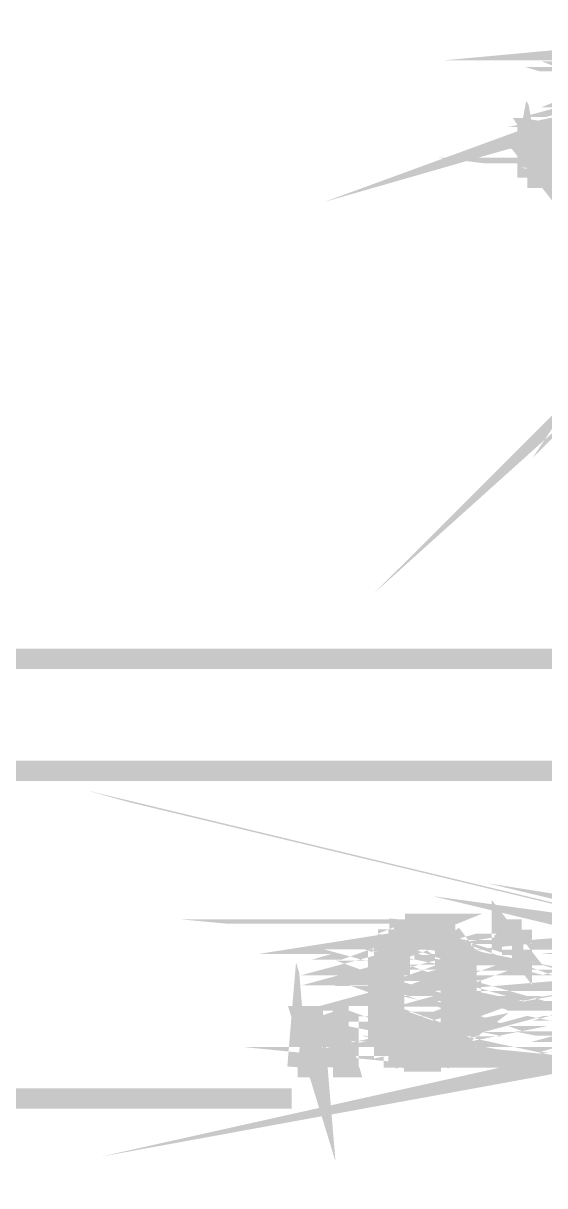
# Model space of a CAD drawing. Header units: inches. Extents: x -524 to 1067, y -71 to 1110.
# Drawn here: x 645.9 to 669.6, y -38.7 to 14.1 of the extents above; entities that cross this region are included whole.
import ezdxf

# ---------------------------------------------------------------- set-up
doc = ezdxf.new("R2010")
doc.units = ezdxf.units.IN
doc.header["$MEASUREMENT"] = 0
doc.layers.add('H', color=7, linetype='Continuous')
doc.layers.add('P', color=7, linetype='Continuous')

msp = doc.modelspace()

# ---------------------------------------------------------------- hatches: boundary and pattern name
at = {"layer": 'H', "linetype": 'Continuous'}
for points in [[(668.770110197062, 7.021705970221859), (668.770110197062, 8.182354418577525), (669.0292486871037, 9.339353029045355), (669.4818285852045, 9.339353029045355), (669.7373172373584, 8.182354418577525), (669.7373172373584, 7.021705970221859), (668.770110197062, 7.021705970221859)], [(663.6858860192019, -27.0349313618764), (663.6858860192019, -26.84148995381707), (664.3939545694564, -26.84148995381707), (664.5873959775158, -27.0349313618764), (665.0363260377289, -27.0349313618764), (665.0363260377289, -27.29406985191807), (665.2954645277705, -27.29406985191807), (665.5546030178123, -27.48386142208943), (662.7843760608878, -27.48386142208943), (662.7843760608878, -27.29406985191807), (662.977817468947, -27.29406985191807), (662.977817468947, -27.0349313618764), (663.6858860192019, -27.0349313618764)], [(667.6131115865942, -28.19192997234419), (667.6131115865942, -27.0349313618764), (668.5803186268906, -27.0349313618764), (668.5803186268906, -28.19192997234419), (667.6131115865942, -28.19192997234419)], [(662.2697489186921, -27.93644132019039), (662.5288874087339, -27.7429999121311), (663.2369559589888, -27.7429999121311), (663.2369559589888, -27.93644132019039), (662.977817468947, -27.93644132019039), (662.977817468947, -28.64450987044514), (662.7843760608878, -28.89999852259894), (662.7843760608878, -29.35257842069989), (662.0763075106329, -29.61171691074157), (662.0763075106329, -28.45106846238587), (662.2697489186921, -28.19192997234419), (662.2697489186921, -27.93644132019039)], [(662.5288874087339, -27.7429999121311), (663.6858860192019, -27.48386142208943), (663.4267475291601, -27.7429999121311), (662.5288874087339, -27.7429999121311)], [(662.5288874087339, -27.7429999121311), (663.6858860192019, -27.48386142208943), (663.9450245092437, -27.48386142208943), (662.5288874087339, -27.7429999121311)], [(662.5288874087339, -27.7429999121311), (662.5288874087339, -27.48386142208943), (663.9450245092437, -27.48386142208943), (662.5288874087339, -27.7429999121311)], [(665.2954645277705, -28.89999852259894), (665.2954645277705, -28.64450987044514), (665.0363260377289, -28.45106846238587), (665.0363260377289, -27.93644132019039), (664.8465344675576, -27.93644132019039), (664.8465344675576, -27.7429999121311), (664.5873959775158, -27.7429999121311), (664.3939545694564, -27.48386142208943), (665.5546030178123, -27.7429999121311), (665.7443945879836, -27.7429999121311), (665.7443945879836, -28.19192997234419), (666.0035330780254, -28.19192997234419), (666.0035330780254, -29.09343993065821), (665.2954645277705, -28.89999852259894)], [(665.5546030178123, -27.7429999121311), (664.3939545694564, -27.48386142208943), (665.5546030178123, -27.48386142208943), (665.5546030178123, -27.7429999121311)], [(665.2954645277705, -29.80150848091292), (665.2954645277705, -28.89999852259894), (666.0035330780254, -29.09343993065821), (666.0035330780254, -29.61171691074157), (666.2626715680672, -29.80150848091292), (666.2626715680672, -30.0606469709546), (665.2954645277705, -29.80150848091292)], [(662.0763075106329, -30.50957703116773), (662.0763075106329, -29.61171691074157), (662.7843760608878, -29.35257842069989), (662.7843760608878, -30.31978546099634), (662.0763075106329, -30.50957703116773)], [(666.0035330780254, -30.50957703116773), (665.2954645277705, -30.31978546099634), (665.2954645277705, -29.80150848091292), (666.2626715680672, -30.0606469709546), (666.2626715680672, -30.31978546099634), (666.0035330780254, -30.50957703116773)], [(662.0763075106329, -31.21764558142244), (662.0763075106329, -30.50957703116773), (662.7843760608878, -30.31978546099634), (662.7843760608878, -30.96215692926869), (662.0763075106329, -31.21764558142244)], [(665.2954645277705, -31.47678407146412), (665.2954645277705, -30.50957703116773), (666.0035330780254, -30.50957703116773), (666.0035330780254, -31.6702254795234), (665.7443945879836, -31.92936396956508), (665.7443945879836, -32.37829402977821), (664.5873959775158, -32.37829402977821), (665.0363260377289, -31.92936396956508), (665.0363260377289, -31.6702254795234), (665.2954645277705, -31.47678407146412)], [(665.2954645277705, -30.50957703116773), (665.2954645277705, -30.31978546099634), (666.0035330780254, -30.50957703116773), (665.2954645277705, -30.50957703116773)], [(658.3425233513001, -33.27980398809219), (658.6016618413416, -30.96215692926869), (659.0505919015548, -30.96215692926869), (659.2440333096142, -33.27980398809219), (658.3425233513001, -33.27980398809219)], [(659.9521018598687, -33.27980398809219), (659.9521018598687, -30.96215692926869), (660.6601704101236, -30.96215692926869), (660.6601704101236, -33.27980398809219), (659.9521018598687, -33.27980398809219)], [(662.2697489186921, -32.37829402977821), (662.2697489186921, -31.6702254795234), (662.0763075106329, -31.6702254795234), (662.0763075106329, -31.21764558142244), (662.7843760608878, -30.96215692926869), (662.7843760608878, -31.21764558142244), (662.977817468947, -31.47678407146412), (662.977817468947, -31.92936396956508), (663.2369559589888, -31.92936396956508), (663.2369559589888, -32.11915553973648), (663.4267475291601, -32.37829402977821), (662.2697489186921, -32.37829402977821)], [(663.2369559589888, -33.0863625800329), (662.977817468947, -32.82722408999123), (662.7843760608878, -32.82722408999123), (662.7843760608878, -32.63743251981989), (662.5288874087339, -32.63743251981989), (664.1348160794148, -32.37829402977821), (665.5546030178123, -32.63743251981989), (665.2954645277705, -32.82722408999123), (665.0363260377289, -32.82722408999123), (664.8465344675576, -33.0863625800329), (663.2369559589888, -33.0863625800329)], [(662.5288874087339, -32.63743251981989), (663.9450245092437, -32.37829402977821), (664.1348160794148, -32.37829402977821), (662.5288874087339, -32.63743251981989)], [(662.5288874087339, -32.63743251981989), (662.5288874087339, -32.37829402977821), (663.9450245092437, -32.37829402977821), (662.5288874087339, -32.63743251981989)], [(665.5546030178123, -32.63743251981989), (664.1348160794148, -32.37829402977821), (664.3939545694564, -32.37829402977821), (665.5546030178123, -32.63743251981989)], [(665.5546030178123, -32.63743251981989), (664.3939545694564, -32.37829402977821), (665.5546030178123, -32.37829402977821), (665.5546030178123, -32.63743251981989)]]:
    msp.add_hatch(color=256, dxfattribs=at).paths.add_polyline_path(points)

# ---------------------------------------------------------------- linework, layer by layer
at = {"layer": 'P', "const_width": 0.927058823529412}
for points in [[(672.8907771725135, 10.3065600693418), (671.9892672141993, 10.04742157930012), (672.6973357644542, 10.3065600693418), (672.8907771725135, 10.3065600693418)], [(672.2484057042411, 12.62420712816535), (675.0149828232777, 12.8796957803191), (672.4418471123006, 12.8796957803191)], [(674.306914273023, 0.06876479375127076), (671.9892672141993, -1.989743775030604), (674.5660527630648, 0.3279032837929492), (674.306914273023, 0.06876479375127076)], [(672.6973357644542, 11.91613857791059), (671.799475644028, 11.91613857791059), (672.6973357644542, 11.91613857791059), (671.799475644028, 11.91613857791059), (672.4418471123006, 11.65700008786891)], [(672.4418471123006, 11.65700008786891), (671.799475644028, 11.65700008786891), (672.4418471123006, 11.46355867980958), (672.4418471123006, 11.65700008786891)], [(671.799475644028, 11.65700008786891), (672.4418471123006, 11.46355867980958), (671.799475644028, 11.46355867980958), (671.799475644028, 11.65700008786891)], [(672.4418471123006, 10.75549012955487), (671.799475644028, 10.75549012955487), (672.4418471123006, 11.01462861959655), (672.4418471123006, 10.75549012955487)], [(672.6973357644542, 10.3065600693418), (671.9892672141993, 10.3065600693418), (672.6973357644542, 10.50000147740113), (672.6973357644542, 10.3065600693418)], [(669.6716201553759, 8.244401662672047), (668.9635516051214, 9.339353029045363), (668.770110197062, 8.244401662672047)], [(673.149915662555, 10.04742157930012), (673.4054043147091, 9.853980171240842), (672.2484057042411, 9.853980171240842), (673.149915662555, 10.04742157930012)], [(672.6973357644542, 9.598491519087041), (674.306914273023, 9.339353029045363), (672.6973357644542, 9.339353029045363), (672.6973357644542, 9.598491519087041)], [(669.6716201553759, 8.244401662672047), (668.9635516051214, 9.339353029045363), (669.4818285852045, 9.339353029045363), (669.6716201553759, 8.244401662672047)], [(669.6716201553759, 7.087403052204266), (668.770110197062, 8.244401662672047), (668.770110197062, 7.087403052204266)], [(672.4418471123006, 8.696981560773054), (671.799475644028, 8.696981560773054), (672.6973357644542, 8.437843070731326)], [(672.8907771725135, 7.988913010518246), (671.9892672141993, 7.988913010518246), (673.149915662555, 7.729774520476568), (672.8907771725135, 7.988913010518246)], [(669.6716201553759, 7.087403052204266), (668.770110197062, 8.244401662672047), (669.6716201553759, 8.244401662672047), (669.6716201553759, 7.087403052204266)], [(668.770110197062, 8.244401662672047), (669.6716201553759, 8.244401662672047)], [(672.6973357644542, 8.244401662672047), (671.9892672141993, 8.244401662672047), (672.6973357644542, 8.244401662672047), (671.9892672141993, 8.244401662672047), (672.8907771725135, 7.988913010518246)], [(671.9892672141993, 7.988913010518246), (673.149915662555, 7.729774520476568), (672.2484057042411, 7.729774520476568), (671.9892672141993, 7.988913010518246)], [(671.0877572558857, 7.087403052204266), (670.1242000534771, 8.244401662672047), (671.0877572558857, 8.244401662672047), (671.0877572558857, 7.087403052204266)], [(671.9892672141993, 8.437843070731326), (672.6973357644542, 8.244401662672047), (671.9892672141993, 8.244401662672047), (671.9892672141993, 8.437843070731326)], [(674.5660527630648, 7.280844460263545), (672.4418471123006, 7.536333112417289), (674.7594941711241, 7.536333112417289)], [(672.6973357644542, 7.280844460263545), (674.5660527630648, 7.280844460263545), (672.4418471123006, 7.536333112417289)], [(673.149915662555, 7.087403052204266), (674.0514256208692, 7.087403052204266), (672.8907771725135, 7.280844460263545), (673.149915662555, 7.087403052204266)], [(668.770110197062, 7.087403052204266), (669.6716201553759, 7.087403052204266)], [(674.306914273023, 1.48490189426073), (674.7594941711241, 0.776833344005972), (671.9892672141993, -1.989743775030604), (674.306914273023, 1.48490189426073)], [(952.8771412299475, -14.73862751750396), (372.1112866676501, -14.73862751750396)], [(957.9613654078075, -19.82285169536408), (366.9613654078075, -19.82285169536408)], [(675.4675627213787, -27.6773028301487), (673.8579842128099, -27.22837276993567), (675.7230513735326, -27.6773028301487), (675.4675627213787, -27.6773028301487)], [(673.5988457227684, -27.22837276993567), (675.4675627213787, -27.6773028301487), (673.8579842128099, -27.22837276993567), (673.5988457227684, -27.22837276993567)], [(680.3583454911795, -27.6773028301487), (678.4932783304571, -27.22837276993567), (680.1028568390259, -27.48386142208943)], [(675.4675627213787, -27.48386142208943), (673.5988457227684, -27.22837276993567), (675.4675627213787, -27.6773028301487), (675.4675627213787, -27.48386142208943)], [(663.6858860192019, -26.77579287183467), (664.328257487474, -26.77579287183467), (663.6858860192019, -27.0349313618764), (663.6858860192019, -26.77579287183467)], [(663.8793274272612, -26.77579287183467), (663.6858860192019, -26.77579287183467)], [(663.6858860192019, -26.77579287183467), (663.8793274272612, -26.77579287183467)], [(664.1348160794148, -26.77579287183467), (663.6858860192019, -26.77579287183467)], [(663.6858860192019, -26.77579287183467), (664.328257487474, -26.77579287183467)], [(664.328257487474, -26.77579287183467), (663.6858860192019, -27.0349313618764)], [(664.1348160794148, -26.77579287183467), (664.1348160794148, -26.77579287183467), (664.1348160794148, -26.77579287183467)], [(664.328257487474, -26.77579287183467), (664.1348160794148, -26.77579287183467)], [(664.5873959775158, -27.0349313618764), (664.328257487474, -26.77579287183467)], [(665.0363260377289, -27.0349313618764), (662.977817468947, -27.0349313618764), (665.0363260377289, -27.22837276993567), (665.0363260377289, -27.0349313618764)], [(662.977817468947, -27.0349313618764), (665.0363260377289, -27.22837276993567), (662.977817468947, -27.22837276993567), (662.977817468947, -27.0349313618764)], [(662.977817468947, -27.22837276993567), (665.2954645277705, -27.22837276993567), (662.7186789789055, -27.22837276993567), (662.977817468947, -27.22837276993567)], [(665.2954645277705, -27.22837276993567), (662.7186789789055, -27.22837276993567)], [(662.7186789789055, -27.22837276993567), (665.2954645277705, -27.22837276993567), (665.2954645277705, -27.22837276993567), (662.7186789789055, -27.22837276993567)], [(665.2954645277705, -27.22837276993567), (662.7186789789055, -27.48386142208943)], [(662.7186789789055, -27.48386142208943), (662.7186789789055, -27.22837276993567)], [(665.2954645277705, -27.22837276993567), (662.7186789789055, -27.48386142208943)], [(662.7186789789055, -27.48386142208943), (665.4889059358297, -27.48386142208943), (665.2954645277705, -27.22837276993567)], [(665.0363260377289, -27.0349313618764), (662.977817468947, -27.0349313618764)], [(662.977817468947, -27.0349313618764), (663.1712588770063, -27.0349313618764)], [(665.0363260377289, -27.22837276993567), (662.977817468947, -27.22837276993567)], [(662.977817468947, -27.22837276993567), (665.2954645277705, -27.22837276993567)], [(664.5873959775158, -27.0349313618764), (663.1712588770063, -27.0349313618764)], [(663.1712588770063, -27.0349313618764), (663.4267475291601, -27.0349313618764)], [(664.5873959775158, -27.0349313618764), (663.1712588770063, -27.0349313618764)], [(663.1712588770063, -27.0349313618764), (664.8465344675576, -27.0349313618764)], [(663.1712588770063, -27.0349313618764), (664.8465344675576, -27.0349313618764)], [(664.8465344675576, -27.0349313618764), (663.1712588770063, -27.0349313618764), (663.1712588770063, -27.0349313618764), (664.8465344675576, -27.0349313618764)], [(663.1712588770063, -27.0349313618764), (665.0363260377289, -27.0349313618764)], [(663.1712588770063, -27.0349313618764), (665.0363260377289, -27.0349313618764)], [(664.5873959775158, -27.0349313618764), (663.4267475291601, -27.0349313618764)], [(663.4267475291601, -27.0349313618764), (663.6858860192019, -27.0349313618764)], [(664.5873959775158, -27.0349313618764), (663.4267475291601, -27.0349313618764)], [(663.4267475291601, -27.0349313618764), (664.5873959775158, -27.0349313618764)], [(663.4267475291601, -27.0349313618764), (664.5873959775158, -27.0349313618764)], [(663.6858860192019, -27.0349313618764), (664.5873959775158, -27.0349313618764)], [(663.6858860192019, -27.0349313618764), (664.5873959775158, -27.0349313618764)], [(664.5873959775158, -27.0349313618764), (664.5873959775158, -27.0349313618764)], [(664.8465344675576, -27.0349313618764), (664.5873959775158, -27.0349313618764)], [(665.0363260377289, -27.0349313618764), (664.8465344675576, -27.0349313618764)], [(665.2954645277705, -27.22837276993567), (665.0363260377289, -27.22837276993567)], [(667.6131115865942, -27.0349313618764), (668.5146215449081, -27.0349313618764)], [(668.5146215449081, -27.0349313618764), (667.6131115865942, -27.0349313618764), (667.6131115865942, -27.0349313618764), (668.5146215449081, -27.0349313618764)], [(667.6131115865942, -27.0349313618764), (668.5146215449081, -28.19192997234418), (668.5146215449081, -27.0349313618764)], [(667.6131115865942, -27.0349313618764), (668.5146215449081, -28.19192997234418), (667.6131115865942, -28.19192997234418), (667.6131115865942, -27.0349313618764)], [(678.9422083906702, -27.0349313618764), (681.2598554494937, -27.0349313618764), (678.6867197385163, -27.22837276993567), (678.9422083906702, -27.0349313618764)], [(663.4267475291601, -27.6773028301487), (662.4631903267516, -27.6773028301487), (663.6858860192019, -27.48386142208943)], [(663.1712588770063, -27.6773028301487), (662.2697489186921, -27.93644132019038), (663.1712588770063, -27.93644132019038), (663.1712588770063, -27.6773028301487)], [(662.4631903267516, -27.6773028301487), (663.1712588770063, -27.6773028301487), (662.2697489186921, -27.93644132019038)], [(662.2697489186921, -27.93644132019038), (662.4631903267516, -27.6773028301487)], [(665.4889059358297, -27.48386142208943), (662.4631903267516, -27.48386142208943)], [(662.4631903267516, -27.48386142208943), (665.4889059358297, -27.48386142208943)], [(665.4889059358297, -27.48386142208943), (662.4631903267516, -27.48386142208943), (664.1348160794148, -27.48386142208943), (665.4889059358297, -27.48386142208943)], [(662.4631903267516, -27.48386142208943), (664.1348160794148, -27.48386142208943), (664.1348160794148, -27.48386142208943), (662.4631903267516, -27.48386142208943)], [(662.7186789789055, -27.48386142208943), (665.4889059358297, -27.48386142208943), (662.4631903267516, -27.48386142208943), (662.7186789789055, -27.48386142208943)], [(663.8793274272612, -27.48386142208943), (662.4631903267516, -27.6773028301487), (663.8793274272612, -27.48386142208943)], [(664.1348160794148, -27.48386142208943), (662.4631903267516, -27.48386142208943), (664.1348160794148, -27.48386142208943)], [(663.8793274272612, -27.48386142208943), (662.4631903267516, -27.48386142208943), (662.4631903267516, -27.6773028301487)], [(662.4631903267516, -27.6773028301487), (663.8793274272612, -27.48386142208943)], [(663.4267475291601, -27.6773028301487), (662.4631903267516, -27.6773028301487)], [(662.4631903267516, -27.6773028301487), (663.4267475291601, -27.6773028301487)], [(663.4267475291601, -27.6773028301487), (662.4631903267516, -27.6773028301487)], [(662.4631903267516, -27.6773028301487), (663.1712588770063, -27.6773028301487), (663.4267475291601, -27.6773028301487)], [(663.4267475291601, -27.6773028301487), (662.4631903267516, -27.6773028301487)], [(662.4631903267516, -27.6773028301487), (662.4631903267516, -27.6773028301487), (663.4267475291601, -27.6773028301487), (662.4631903267516, -27.6773028301487)], [(663.4267475291601, -27.6773028301487), (662.4631903267516, -27.6773028301487)], [(662.4631903267516, -27.6773028301487), (663.4267475291601, -27.6773028301487), (663.4267475291601, -27.6773028301487)], [(663.4267475291601, -27.6773028301487), (662.4631903267516, -27.6773028301487)], [(663.6858860192019, -27.48386142208943), (663.4267475291601, -27.6773028301487)], [(664.1348160794148, -27.48386142208943), (665.4889059358297, -27.48386142208943), (664.1348160794148, -27.48386142208943), (665.4889059358297, -27.48386142208943), (664.328257487474, -27.48386142208943), (664.1348160794148, -27.48386142208943)], [(664.328257487474, -27.48386142208943), (664.5873959775158, -27.6773028301487), (665.4889059358297, -27.6773028301487)], [(665.4889059358297, -27.6773028301487), (664.328257487474, -27.48386142208943)], [(665.4889059358297, -27.48386142208943), (664.328257487474, -27.48386142208943)], [(664.328257487474, -27.48386142208943), (665.4889059358297, -27.6773028301487)], [(679.8437183489843, -32.31259694779581), (681.5189939395352, -32.82722408999123), (680.1028568390259, -32.31259694779581)], [(664.5873959775158, -27.6773028301487), (665.4889059358297, -27.6773028301487)], [(665.4889059358297, -27.6773028301487), (664.5873959775158, -27.6773028301487)], [(664.5873959775158, -27.6773028301487), (664.5873959775158, -27.6773028301487)], [(665.4889059358297, -27.6773028301487), (664.5873959775158, -27.6773028301487), (665.7443945879836, -27.6773028301487)], [(664.5873959775158, -27.6773028301487), (665.7443945879836, -27.6773028301487), (664.8465344675576, -27.6773028301487)], [(664.8465344675576, -27.6773028301487), (664.5873959775158, -27.6773028301487)], [(665.7443945879836, -27.6773028301487), (664.8465344675576, -27.6773028301487)], [(664.8465344675576, -27.6773028301487), (665.7443945879836, -27.93644132019038), (665.7443945879836, -27.6773028301487)], [(664.8465344675576, -27.6773028301487), (665.7443945879836, -27.93644132019038)], [(664.8465344675576, -27.93644132019038), (664.8465344675576, -27.6773028301487)], [(665.4889059358297, -27.6773028301487), (665.4889059358297, -27.48386142208943)], [(665.7443945879836, -27.6773028301487), (665.4889059358297, -27.6773028301487)], [(673.4054043147091, -27.6773028301487), (675.2741213133195, -27.48386142208943), (675.0149828232777, -27.48386142208943)], [(673.4054043147091, -27.6773028301487), (675.2741213133195, -27.48386142208943), (673.4054043147091, -27.48386142208943), (673.4054043147091, -27.6773028301487)], [(679.6502769409249, -27.6773028301487), (678.0406984323561, -27.6773028301487), (679.8437183489843, -27.48386142208943)], [(674.306914273023, -32.31259694779581), (672.8907771725135, -32.57173543783749), (674.0514256208692, -32.31259694779581)], [(662.977817468947, -28.38537138040347), (662.0106104286506, -28.64450987044515), (662.977817468947, -28.64450987044515), (662.977817468947, -28.38537138040347)], [(662.2697489186921, -28.19192997234418), (662.977817468947, -28.38537138040347), (662.0106104286506, -28.38537138040347)], [(662.2697489186921, -27.93644132019038), (662.977817468947, -27.93644132019038), (662.2697489186921, -28.19192997234418), (662.2697489186921, -27.93644132019038)], [(665.0363260377289, -28.19192997234418), (666.0035330780254, -28.38537138040347), (665.0363260377289, -28.38537138040347), (665.0363260377289, -28.19192997234418)], [(666.0035330780254, -28.38537138040347), (665.0363260377289, -28.38537138040347), (666.0035330780254, -28.64450987044515), (666.0035330780254, -28.38537138040347)], [(662.0106104286506, -28.38537138040347), (662.2697489186921, -28.19192997234418)], [(662.977817468947, -28.38537138040347), (662.0106104286506, -28.38537138040347)], [(662.0106104286506, -28.38537138040347), (662.977817468947, -28.38537138040347)], [(662.0106104286506, -28.38537138040347), (662.977817468947, -28.38537138040347)], [(662.977817468947, -28.38537138040347), (662.0106104286506, -28.64450987044515), (662.0106104286506, -28.38537138040347)], [(662.2697489186921, -27.93644132019038), (663.1712588770063, -27.93644132019038)], [(663.1712588770063, -27.93644132019038), (662.2697489186921, -27.93644132019038)], [(662.2697489186921, -27.93644132019038), (662.2697489186921, -27.93644132019038)], [(663.1712588770063, -27.93644132019038), (662.2697489186921, -27.93644132019038)], [(662.2697489186921, -27.93644132019038), (662.977817468947, -27.93644132019038)], [(662.977817468947, -27.93644132019038), (662.2697489186921, -28.19192997234418)], [(662.2697489186921, -28.19192997234418), (662.977817468947, -28.19192997234418), (662.977817468947, -27.93644132019038)], [(662.2697489186921, -28.19192997234418), (662.977817468947, -28.19192997234418)], [(662.977817468947, -28.19192997234418), (662.2697489186921, -28.19192997234418), (662.2697489186921, -28.19192997234418), (662.977817468947, -28.19192997234418)], [(662.2697489186921, -28.19192997234418), (662.977817468947, -28.38537138040347), (662.977817468947, -28.19192997234418)], [(665.0363260377289, -28.38537138040347), (666.0035330780254, -28.64450987044515), (665.2954645277705, -28.64450987044515)], [(662.977817468947, -27.93644132019038), (663.1712588770063, -27.93644132019038)], [(662.977817468947, -28.38537138040347), (662.977817468947, -28.38537138040347)], [(665.0363260377289, -27.93644132019038), (665.7443945879836, -28.19192997234418), (665.0363260377289, -28.19192997234418), (665.0363260377289, -27.93644132019038)], [(665.7443945879836, -27.93644132019038), (664.8465344675576, -27.93644132019038)], [(665.7443945879836, -27.93644132019038), (664.8465344675576, -27.93644132019038)], [(664.8465344675576, -27.93644132019038), (665.7443945879836, -27.93644132019038), (665.7443945879836, -27.93644132019038), (664.8465344675576, -27.93644132019038)], [(665.0363260377289, -27.93644132019038), (664.8465344675576, -27.93644132019038)], [(665.7443945879836, -27.93644132019038), (665.0363260377289, -27.93644132019038)], [(665.7443945879836, -27.93644132019038), (665.0363260377289, -27.93644132019038)], [(665.0363260377289, -27.93644132019038), (665.7443945879836, -28.19192997234418), (665.7443945879836, -27.93644132019038)], [(665.7443945879836, -28.19192997234418), (665.0363260377289, -28.19192997234418)], [(665.0363260377289, -28.19192997234418), (666.0035330780254, -28.19192997234418)], [(665.0363260377289, -28.19192997234418), (666.0035330780254, -28.19192997234418)], [(666.0035330780254, -28.19192997234418), (665.0363260377289, -28.19192997234418), (665.0363260377289, -28.19192997234418), (666.0035330780254, -28.19192997234418)], [(665.0363260377289, -28.19192997234418), (666.0035330780254, -28.38537138040347), (666.0035330780254, -28.19192997234418)], [(665.2954645277705, -28.64450987044515), (665.0363260377289, -28.38537138040347)], [(666.0035330780254, -28.19192997234418), (665.7443945879836, -28.19192997234418)], [(673.5988457227684, -28.38537138040347), (672.6973357644542, -28.64450987044515), (673.4054043147091, -28.64450987044515)], [(662.7186789789055, -28.89999852259895), (662.0106104286506, -29.09343993065822), (662.7186789789055, -29.09343993065822), (662.7186789789055, -28.89999852259895)], [(662.0106104286506, -28.64450987044515), (662.7186789789055, -28.89999852259895), (662.0106104286506, -28.89999852259895), (662.0106104286506, -28.64450987044515)], [(662.0106104286506, -28.64450987044515), (662.977817468947, -28.64450987044515), (662.0106104286506, -28.64450987044515), (662.0106104286506, -28.64450987044515), (662.977817468947, -28.64450987044515)], [(662.0106104286506, -28.64450987044515), (662.7186789789055, -28.89999852259895)], [(662.7186789789055, -28.89999852259895), (662.0106104286506, -28.89999852259895), (662.7186789789055, -28.89999852259895), (662.7186789789055, -28.89999852259895), (662.0106104286506, -28.89999852259895)], [(662.7186789789055, -28.89999852259895), (662.0106104286506, -29.09343993065822), (662.0106104286506, -28.89999852259895)], [(662.7186789789055, -28.89999852259895), (662.977817468947, -28.64450987044515)], [(666.0035330780254, -28.64450987044515), (665.2954645277705, -28.89999852259895), (666.0035330780254, -28.89999852259895), (666.0035330780254, -28.64450987044515)], [(666.0035330780254, -28.64450987044515), (665.2954645277705, -28.64450987044515), (666.0035330780254, -28.64450987044515), (666.0035330780254, -28.64450987044515), (665.2954645277705, -28.64450987044515)], [(666.0035330780254, -28.64450987044515), (665.2954645277705, -28.89999852259895), (665.2954645277705, -28.64450987044515)], [(665.2954645277705, -28.89999852259895), (666.0035330780254, -29.09343993065822), (665.2954645277705, -28.89999852259895)], [(665.2954645277705, -28.89999852259895), (666.0035330780254, -28.89999852259895)], [(666.0035330780254, -28.89999852259895), (665.2954645277705, -28.89999852259895)], [(665.2954645277705, -28.89999852259895), (665.2954645277705, -28.89999852259895)], [(666.0035330780254, -28.89999852259895), (665.2954645277705, -28.89999852259895)], [(665.2954645277705, -28.89999852259895), (666.0035330780254, -29.09343993065822), (666.0035330780254, -28.89999852259895)], [(659.2440333096142, -33.27980398809218), (658.5359647593593, -30.96215692926869), (658.3425233513001, -33.27980398809218)], [(662.0106104286506, -29.09343993065822), (662.7186789789055, -29.09343993065822), (662.0106104286506, -29.09343993065822), (662.0106104286506, -29.09343993065822), (662.7186789789055, -29.09343993065822)], [(662.0106104286506, -29.09343993065822), (662.7186789789055, -29.3525784206999), (662.7186789789055, -29.09343993065822)], [(662.0106104286506, -29.09343993065822), (662.7186789789055, -29.3525784206999)], [(662.0106104286506, -29.3525784206999), (662.0106104286506, -29.09343993065822)], [(662.7186789789055, -29.3525784206999), (662.0106104286506, -29.54601982875919), (662.7186789789055, -29.3525784206999)], [(662.7186789789055, -29.3525784206999), (662.0106104286506, -29.3525784206999)], [(662.7186789789055, -29.3525784206999), (662.0106104286506, -29.3525784206999)], [(662.0106104286506, -29.3525784206999), (662.7186789789055, -29.3525784206999), (662.7186789789055, -29.3525784206999), (662.0106104286506, -29.3525784206999)], [(662.7186789789055, -29.3525784206999), (662.0106104286506, -29.54601982875919), (662.0106104286506, -29.3525784206999)], [(666.0035330780254, -29.09343993065822), (665.2954645277705, -29.3525784206999), (666.0035330780254, -29.3525784206999), (666.0035330780254, -29.09343993065822)], [(673.4054043147091, -29.54601982875919), (675.7230513735326, -29.3525784206999), (673.5988457227684, -29.3525784206999), (673.4054043147091, -29.54601982875919)], [(665.2954645277705, -29.09343993065822), (666.0035330780254, -29.09343993065822), (665.2954645277705, -29.09343993065822), (665.2954645277705, -29.09343993065822), (666.0035330780254, -29.09343993065822), (665.2954645277705, -29.09343993065822)], [(666.0035330780254, -29.09343993065822), (666.0035330780254, -29.09343993065822), (665.2954645277705, -29.09343993065822)], [(666.0035330780254, -29.09343993065822), (665.2954645277705, -29.3525784206999), (665.2954645277705, -29.09343993065822)], [(665.2954645277705, -29.3525784206999), (666.0035330780254, -29.3525784206999)], [(666.0035330780254, -29.3525784206999), (665.2954645277705, -29.3525784206999)], [(665.2954645277705, -29.3525784206999), (665.2954645277705, -29.3525784206999)], [(666.0035330780254, -29.3525784206999), (665.2954645277705, -29.3525784206999)], [(665.2954645277705, -29.3525784206999), (666.0035330780254, -29.54601982875919), (666.0035330780254, -29.3525784206999)], [(665.2954645277705, -29.3525784206999), (666.0035330780254, -29.54601982875919)], [(665.2954645277705, -29.54601982875919), (665.2954645277705, -29.3525784206999)], [(662.7186789789055, -29.80150848091293), (662.0106104286506, -29.80150848091293), (662.7186789789055, -30.06064697095461), (662.7186789789055, -29.80150848091293)], [(662.0106104286506, -29.54601982875919), (662.7186789789055, -29.80150848091293), (662.0106104286506, -29.80150848091293), (662.0106104286506, -29.54601982875919)], [(662.0106104286506, -29.80150848091293), (662.7186789789055, -30.06064697095461), (662.0106104286506, -30.06064697095461), (662.0106104286506, -29.80150848091293)], [(662.7186789789055, -29.54601982875919), (662.0106104286506, -29.54601982875919)], [(662.0106104286506, -29.54601982875919), (662.7186789789055, -29.80150848091293), (662.7186789789055, -29.54601982875919)], [(666.1969744860846, -29.80150848091293), (665.2954645277705, -29.80150848091293), (666.1969744860846, -30.06064697095461), (666.1969744860846, -29.80150848091293)], [(665.2954645277705, -29.54601982875919), (666.1969744860846, -29.80150848091293), (665.2954645277705, -29.80150848091293), (665.2954645277705, -29.54601982875919)], [(666.0035330780254, -29.54601982875919), (665.2954645277705, -29.54601982875919)], [(666.0035330780254, -29.54601982875919), (665.2954645277705, -29.54601982875919)], [(665.2954645277705, -29.54601982875919), (666.1969744860846, -29.80150848091293)], [(665.2954645277705, -29.80150848091293), (666.1969744860846, -30.06064697095461), (665.2954645277705, -29.80150848091293)], [(666.1969744860846, -29.80150848091293), (666.0035330780254, -29.54601982875919)], [(673.5988457227684, -30.06064697095461), (672.4418471123006, -30.06064697095461), (673.8579842128099, -29.80150848091293)], [(673.149915662555, -30.25408837901394), (672.4418471123006, -30.25408837901394), (673.4054043147091, -30.06064697095461), (673.149915662555, -30.25408837901394)], [(672.4418471123006, -29.80150848091293), (674.0514256208692, -29.80150848091293), (672.4418471123006, -30.06064697095461)], [(662.7186789789055, -30.06064697095461), (662.0106104286506, -30.25408837901394), (662.7186789789055, -30.25408837901394), (662.7186789789055, -30.06064697095461)], [(662.7186789789055, -30.25408837901394), (662.0106104286506, -30.50957703116774), (662.7186789789055, -30.25408837901394), (662.0106104286506, -30.50957703116774), (662.7186789789055, -30.50957703116774), (662.7186789789055, -30.25408837901394)], [(662.0106104286506, -30.25408837901394), (662.7186789789055, -30.25408837901394), (662.0106104286506, -30.50957703116774), (662.0106104286506, -30.25408837901394)], [(662.7186789789055, -30.06064697095461), (662.0106104286506, -30.06064697095461), (662.7186789789055, -30.06064697095461), (662.7186789789055, -30.06064697095461), (662.0106104286506, -30.06064697095461)], [(662.7186789789055, -30.06064697095461), (662.0106104286506, -30.25408837901394), (662.0106104286506, -30.06064697095461)], [(662.0106104286506, -30.50957703116774), (662.7186789789055, -30.50957703116774)], [(662.7186789789055, -30.50957703116774), (662.0106104286506, -30.50957703116774)], [(662.0106104286506, -30.50957703116774), (662.0106104286506, -30.50957703116774)], [(662.7186789789055, -30.50957703116774), (662.0106104286506, -30.50957703116774)], [(662.0106104286506, -30.50957703116774), (662.7186789789055, -30.70301843922701), (662.7186789789055, -30.50957703116774)], [(662.0106104286506, -30.50957703116774), (662.7186789789055, -30.70301843922701)], [(662.0106104286506, -30.70301843922701), (662.0106104286506, -30.50957703116774)], [(665.2954645277705, -30.06064697095461), (666.1969744860846, -30.25408837901394), (665.2954645277705, -30.25408837901394), (665.2954645277705, -30.06064697095461)], [(666.0035330780254, -30.50957703116774), (665.2954645277705, -30.70301843922701), (666.0035330780254, -30.70301843922701), (666.0035330780254, -30.50957703116774)], [(665.2954645277705, -30.50957703116774), (666.0035330780254, -30.50957703116774), (665.2954645277705, -30.70301843922701), (665.2954645277705, -30.50957703116774)], [(666.1969744860846, -30.25408837901394), (665.2954645277705, -30.25408837901394), (666.0035330780254, -30.50957703116774)], [(665.2954645277705, -30.06064697095461), (666.1969744860846, -30.06064697095461), (665.2954645277705, -30.06064697095461), (665.2954645277705, -30.06064697095461), (666.1969744860846, -30.06064697095461)], [(665.2954645277705, -30.06064697095461), (666.1969744860846, -30.25408837901394), (666.1969744860846, -30.06064697095461)], [(665.2954645277705, -30.25408837901394), (666.0035330780254, -30.50957703116774), (665.2954645277705, -30.25408837901394)], [(665.2954645277705, -30.50957703116774), (666.0035330780254, -30.50957703116774)], [(666.0035330780254, -30.50957703116774), (665.2954645277705, -30.50957703116774)], [(665.2954645277705, -30.50957703116774), (666.0035330780254, -30.50957703116774), (666.0035330780254, -30.50957703116774)], [(666.0035330780254, -30.50957703116774), (665.2954645277705, -30.50957703116774)], [(666.0035330780254, -30.50957703116774), (666.1969744860846, -30.25408837901394)], [(673.149915662555, -30.50957703116774), (672.4418471123006, -30.70301843922701), (673.149915662555, -30.50957703116774), (672.4418471123006, -30.70301843922701), (673.149915662555, -30.70301843922701), (673.149915662555, -30.50957703116774)], [(659.2440333096142, -33.27980398809218), (658.5359647593593, -30.96215692926869), (659.0505919015548, -30.96215692926869), (659.2440333096142, -33.27980398809218)], [(659.9521018598687, -33.27980398809218), (660.6601704101236, -33.27980398809218), (659.9521018598687, -30.96215692926869)], [(659.9521018598687, -30.96215692926869), (659.9521018598687, -33.27980398809218)], [(660.6601704101236, -33.27980398809218), (659.9521018598687, -30.96215692926869)], [(659.9521018598687, -30.96215692926869), (660.6601704101236, -30.96215692926869)], [(662.0106104286506, -30.70301843922701), (662.7186789789055, -30.96215692926869), (662.0106104286506, -30.96215692926869), (662.0106104286506, -30.70301843922701)], [(660.6601704101236, -30.96215692926869), (660.6601704101236, -33.27980398809218)], [(662.7186789789055, -30.70301843922701), (662.0106104286506, -30.70301843922701)], [(662.7186789789055, -30.70301843922701), (662.0106104286506, -30.70301843922701)], [(662.0106104286506, -30.70301843922701), (662.7186789789055, -30.96215692926869)], [(662.7186789789055, -30.96215692926869), (662.0106104286506, -31.21764558142245), (662.7186789789055, -30.96215692926869), (662.0106104286506, -31.21764558142245)], [(662.7186789789055, -30.96215692926869), (662.0106104286506, -30.96215692926869)], [(662.0106104286506, -30.96215692926869), (662.7186789789055, -30.96215692926869)], [(662.0106104286506, -30.96215692926869), (662.7186789789055, -30.96215692926869)], [(662.7186789789055, -30.96215692926869), (662.0106104286506, -31.21764558142245), (662.0106104286506, -30.96215692926869)], [(662.7186789789055, -30.96215692926869), (662.7186789789055, -30.70301843922701)], [(662.7186789789055, -31.21764558142245), (662.7186789789055, -30.96215692926869)], [(662.7186789789055, -30.96215692926869), (662.7186789789055, -30.96215692926869)], [(665.2954645277705, -30.96215692926869), (666.0035330780254, -31.21764558142245), (665.2954645277705, -31.21764558142245), (665.2954645277705, -30.96215692926869)], [(665.2954645277705, -30.70301843922701), (666.0035330780254, -30.70301843922701), (665.2954645277705, -30.96215692926869)], [(665.2954645277705, -30.96215692926869), (665.2954645277705, -30.70301843922701)], [(666.0035330780254, -30.70301843922701), (665.2954645277705, -30.96215692926869)], [(665.2954645277705, -30.96215692926869), (666.0035330780254, -30.96215692926869), (666.0035330780254, -30.70301843922701)], [(665.2954645277705, -30.96215692926869), (666.0035330780254, -30.96215692926869)], [(666.0035330780254, -30.96215692926869), (665.2954645277705, -30.96215692926869), (665.2954645277705, -30.96215692926869), (666.0035330780254, -30.96215692926869)], [(665.2954645277705, -30.96215692926869), (666.0035330780254, -31.21764558142245), (666.0035330780254, -30.96215692926869)], [(662.0106104286506, -31.21764558142245), (662.977817468947, -31.41108698948172), (662.0106104286506, -31.41108698948172), (662.0106104286506, -31.21764558142245)], [(662.977817468947, -31.41108698948172), (662.0106104286506, -31.41108698948172), (662.977817468947, -31.6702254795234), (662.977817468947, -31.41108698948172)], [(662.0106104286506, -31.41108698948172), (662.977817468947, -31.6702254795234), (662.0106104286506, -31.6702254795234), (662.0106104286506, -31.41108698948172)], [(662.0106104286506, -31.21764558142245), (662.7186789789055, -31.21764558142245)], [(662.0106104286506, -31.21764558142245), (662.7186789789055, -31.21764558142245)], [(662.7186789789055, -31.21764558142245), (662.0106104286506, -31.21764558142245), (662.0106104286506, -31.21764558142245), (662.7186789789055, -31.21764558142245)], [(662.0106104286506, -31.21764558142245), (662.977817468947, -31.41108698948172)], [(666.0035330780254, -31.21764558142245), (665.2954645277705, -31.41108698948172), (666.0035330780254, -31.41108698948172), (666.0035330780254, -31.21764558142245)], [(662.977817468947, -31.41108698948172), (662.7186789789055, -31.21764558142245)], [(665.2954645277705, -31.41108698948172), (666.0035330780254, -31.41108698948172), (665.0363260377289, -31.6702254795234)], [(665.0363260377289, -31.6702254795234), (665.2954645277705, -31.41108698948172)], [(666.0035330780254, -31.41108698948172), (665.0363260377289, -31.6702254795234)], [(666.0035330780254, -31.21764558142245), (665.2954645277705, -31.21764558142245), (666.0035330780254, -31.21764558142245), (666.0035330780254, -31.21764558142245), (665.2954645277705, -31.21764558142245)], [(666.0035330780254, -31.21764558142245), (665.2954645277705, -31.41108698948172), (665.2954645277705, -31.21764558142245)], [(666.0035330780254, -31.6702254795234), (666.0035330780254, -31.41108698948172)], [(672.4418471123006, -31.21764558142245), (673.4054043147091, -31.41108698948172), (672.4418471123006, -31.41108698948172), (672.4418471123006, -31.21764558142245)], [(673.4054043147091, -31.41108698948172), (672.4418471123006, -31.6702254795234), (673.4054043147091, -31.41108698948172), (672.4418471123006, -31.6702254795234), (673.4054043147091, -31.6702254795234), (673.4054043147091, -31.41108698948172)], [(666.0035330780254, -31.6702254795234), (665.0363260377289, -31.86366688758268), (665.7443945879836, -31.86366688758268), (666.0035330780254, -31.6702254795234)], [(662.977817468947, -31.6702254795234), (662.0106104286506, -31.6702254795234)], [(662.0106104286506, -31.6702254795234), (662.977817468947, -31.6702254795234)], [(662.0106104286506, -31.6702254795234), (662.977817468947, -31.6702254795234)], [(662.977817468947, -31.6702254795234), (662.2697489186921, -31.6702254795234), (662.0106104286506, -31.6702254795234)], [(662.977817468947, -31.6702254795234), (662.2697489186921, -31.6702254795234)], [(662.2697489186921, -31.6702254795234), (662.977817468947, -31.86366688758268)], [(662.2697489186921, -31.6702254795234), (662.977817468947, -31.86366688758268)], [(662.977817468947, -31.86366688758268), (662.2697489186921, -31.86366688758268), (662.2697489186921, -31.6702254795234)], [(662.977817468947, -31.86366688758268), (662.2697489186921, -31.86366688758268), (663.1712588770063, -31.86366688758268), (662.977817468947, -31.86366688758268)], [(662.2697489186921, -31.86366688758268), (663.1712588770063, -31.86366688758268), (662.2697489186921, -31.86366688758268), (662.2697489186921, -31.86366688758268), (663.1712588770063, -31.86366688758268)], [(662.2697489186921, -31.86366688758268), (663.1712588770063, -32.11915553973648), (663.1712588770063, -31.86366688758268)], [(662.2697489186921, -31.86366688758268), (663.1712588770063, -32.11915553973648)], [(662.2697489186921, -32.11915553973648), (662.2697489186921, -31.86366688758268)], [(662.977817468947, -31.6702254795234), (662.977817468947, -31.6702254795234)], [(662.977817468947, -31.86366688758268), (662.977817468947, -31.6702254795234)], [(665.7443945879836, -32.11915553973648), (664.8465344675576, -32.11915553973648), (665.0363260377289, -31.86366688758268)], [(665.0363260377289, -31.6702254795234), (666.0035330780254, -31.6702254795234)], [(665.0363260377289, -31.6702254795234), (666.0035330780254, -31.6702254795234)], [(666.0035330780254, -31.6702254795234), (665.0363260377289, -31.6702254795234), (665.0363260377289, -31.6702254795234), (666.0035330780254, -31.6702254795234)], [(665.0363260377289, -31.6702254795234), (666.0035330780254, -31.6702254795234)], [(665.0363260377289, -31.6702254795234), (666.0035330780254, -31.6702254795234)], [(666.0035330780254, -31.6702254795234), (665.0363260377289, -31.86366688758268), (665.0363260377289, -31.6702254795234)], [(665.0363260377289, -31.86366688758268), (665.7443945879836, -31.86366688758268), (665.0363260377289, -31.86366688758268), (665.0363260377289, -31.86366688758268), (665.7443945879836, -31.86366688758268)], [(665.0363260377289, -31.86366688758268), (665.7443945879836, -32.11915553973648), (665.7443945879836, -31.86366688758268)], [(665.0363260377289, -31.86366688758268), (665.7443945879836, -32.11915553973648)], [(666.0035330780254, -31.6702254795234), (666.0035330780254, -31.6702254795234)], [(673.5988457227684, -31.86366688758268), (672.6973357644542, -32.11915553973648), (673.5988457227684, -32.11915553973648), (673.5988457227684, -31.86366688758268)], [(662.7186789789055, -32.82722408999123), (665.2954645277705, -32.82722408999123), (662.7186789789055, -32.57173543783749), (662.7186789789055, -32.82722408999123)], [(663.1712588770063, -32.11915553973648), (662.2697489186921, -32.31259694779581), (663.4267475291601, -32.31259694779581)], [(662.4631903267516, -32.57173543783749), (665.4889059358297, -32.57173543783749), (664.1348160794148, -32.31259694779581)], [(665.4889059358297, -32.57173543783749), (664.5873959775158, -32.31259694779581), (665.4889059358297, -32.31259694779581), (665.4889059358297, -32.57173543783749)], [(664.8465344675576, -32.11915553973648), (665.7443945879836, -32.31259694779581), (664.5873959775158, -32.31259694779581)], [(663.1712588770063, -32.11915553973648), (662.2697489186921, -32.11915553973648)], [(663.1712588770063, -32.11915553973648), (662.2697489186921, -32.11915553973648)], [(662.2697489186921, -32.11915553973648), (663.1712588770063, -32.11915553973648), (663.1712588770063, -32.11915553973648), (662.2697489186921, -32.11915553973648)], [(663.1712588770063, -32.11915553973648), (662.2697489186921, -32.31259694779581), (662.2697489186921, -32.11915553973648)], [(662.2697489186921, -32.31259694779581), (663.4267475291601, -32.31259694779581)], [(662.4631903267516, -32.31259694779581), (662.2697489186921, -32.31259694779581)], [(664.1348160794148, -32.31259694779581), (662.4631903267516, -32.57173543783749)], [(663.8793274272612, -32.31259694779581), (662.4631903267516, -32.57173543783749), (663.8793274272612, -32.31259694779581)], [(664.1348160794148, -32.31259694779581), (662.4631903267516, -32.57173543783749), (664.1348160794148, -32.31259694779581), (664.1348160794148, -32.31259694779581)], [(663.4267475291601, -32.31259694779581), (662.4631903267516, -32.31259694779581)], [(662.4631903267516, -32.31259694779581), (663.4267475291601, -32.31259694779581)], [(663.6858860192019, -32.31259694779581), (662.4631903267516, -32.31259694779581), (663.8793274272612, -32.31259694779581), (663.6858860192019, -32.31259694779581)], [(662.4631903267516, -32.31259694779581), (663.8793274272612, -32.31259694779581)], [(663.8793274272612, -32.31259694779581), (662.4631903267516, -32.57173543783749)], [(662.4631903267516, -32.57173543783749), (662.4631903267516, -32.31259694779581)], [(663.4267475291601, -32.31259694779581), (662.4631903267516, -32.31259694779581)], [(662.4631903267516, -32.31259694779581), (663.4267475291601, -32.31259694779581)], [(663.4267475291601, -32.31259694779581), (662.4631903267516, -32.31259694779581)], [(662.4631903267516, -32.31259694779581), (662.4631903267516, -32.31259694779581), (663.4267475291601, -32.31259694779581)], [(663.4267475291601, -32.31259694779581), (662.4631903267516, -32.31259694779581)], [(662.7186789789055, -32.57173543783749), (665.4889059358297, -32.57173543783749), (662.4631903267516, -32.57173543783749), (662.7186789789055, -32.57173543783749)], [(665.4889059358297, -32.57173543783749), (662.4631903267516, -32.57173543783749)], [(662.4631903267516, -32.57173543783749), (665.4889059358297, -32.57173543783749)], [(665.2954645277705, -32.82722408999123), (662.7186789789055, -32.57173543783749)], [(662.7186789789055, -32.57173543783749), (665.4889059358297, -32.57173543783749), (665.2954645277705, -32.82722408999123)], [(663.4267475291601, -32.31259694779581), (663.1712588770063, -32.11915553973648)], [(664.1348160794148, -32.31259694779581), (665.4889059358297, -32.57173543783749), (664.1348160794148, -32.31259694779581)], [(664.1348160794148, -32.31259694779581), (664.1348160794148, -32.31259694779581)], [(664.328257487474, -32.31259694779581), (665.4889059358297, -32.57173543783749), (664.328257487474, -32.31259694779581)], [(664.328257487474, -32.31259694779581), (665.4889059358297, -32.57173543783749)], [(664.5873959775158, -32.31259694779581), (664.328257487474, -32.31259694779581)], [(664.5873959775158, -32.31259694779581), (664.8465344675576, -32.11915553973648)], [(665.4889059358297, -32.57173543783749), (664.5873959775158, -32.31259694779581)], [(664.5873959775158, -32.31259694779581), (665.4889059358297, -32.31259694779581), (665.4889059358297, -32.31259694779581)], [(665.4889059358297, -32.31259694779581), (664.5873959775158, -32.31259694779581)], [(665.7443945879836, -32.31259694779581), (664.5873959775158, -32.31259694779581), (665.7443945879836, -32.31259694779581)], [(665.4889059358297, -32.31259694779581), (664.5873959775158, -32.31259694779581)], [(664.5873959775158, -32.31259694779581), (664.5873959775158, -32.31259694779581), (665.4889059358297, -32.31259694779581)], [(665.7443945879836, -32.11915553973648), (664.8465344675576, -32.11915553973648)], [(664.8465344675576, -32.11915553973648), (665.7443945879836, -32.11915553973648), (665.7443945879836, -32.11915553973648), (664.8465344675576, -32.11915553973648)], [(665.7443945879836, -32.11915553973648), (664.8465344675576, -32.11915553973648)], [(664.8465344675576, -32.11915553973648), (664.8465344675576, -32.11915553973648)], [(665.7443945879836, -32.11915553973648), (664.8465344675576, -32.11915553973648)], [(664.8465344675576, -32.11915553973648), (665.7443945879836, -32.31259694779581), (665.7443945879836, -32.11915553973648)], [(665.4889059358297, -32.57173543783749), (665.4889059358297, -32.57173543783749)], [(673.4054043147091, -32.82722408999123), (675.7230513735326, -32.82722408999123), (673.149915662555, -32.57173543783749)], [(674.5660527630648, -32.31259694779581), (672.8907771725135, -32.57173543783749), (676.1756312716336, -32.57173543783749), (674.5660527630648, -32.31259694779581)], [(673.5988457227684, -32.11915553973648), (672.8907771725135, -32.11915553973648), (673.5988457227684, -32.11915553973648), (672.8907771725135, -32.11915553973648), (673.8579842128099, -32.31259694779581)], [(672.8907771725135, -32.11915553973648), (673.8579842128099, -32.31259694779581), (672.8907771725135, -32.31259694779581), (672.8907771725135, -32.11915553973648)], [(662.977817468947, -32.82722408999123), (665.2954645277705, -32.82722408999123), (662.7186789789055, -32.82722408999123)], [(662.7186789789055, -32.82722408999123), (662.977817468947, -32.82722408999123)], [(665.2954645277705, -32.82722408999123), (662.7186789789055, -32.82722408999123)], [(662.7186789789055, -32.82722408999123), (665.2954645277705, -32.82722408999123)], [(664.8465344675576, -33.0206654980505), (662.977817468947, -32.82722408999123)], [(662.977817468947, -32.82722408999123), (663.1712588770063, -33.0206654980505)], [(664.8465344675576, -33.0206654980505), (662.977817468947, -32.82722408999123)], [(662.977817468947, -32.82722408999123), (665.0363260377289, -32.82722408999123), (664.8465344675576, -33.0206654980505)], [(662.977817468947, -32.82722408999123), (665.0363260377289, -32.82722408999123)], [(665.0363260377289, -32.82722408999123), (662.977817468947, -32.82722408999123), (662.977817468947, -32.82722408999123), (665.0363260377289, -32.82722408999123)], [(662.977817468947, -32.82722408999123), (665.2954645277705, -32.82722408999123), (665.0363260377289, -32.82722408999123)], [(664.8465344675576, -33.0206654980505), (663.1712588770063, -33.0206654980505)], [(663.1712588770063, -33.0206654980505), (663.4267475291601, -33.0206654980505)], [(664.8465344675576, -33.0206654980505), (663.1712588770063, -33.0206654980505)], [(663.1712588770063, -33.0206654980505), (664.8465344675576, -33.0206654980505)], [(663.1712588770063, -33.0206654980505), (664.8465344675576, -33.0206654980505)], [(664.328257487474, -33.0206654980505), (663.4267475291601, -33.0206654980505)], [(663.4267475291601, -33.0206654980505), (663.6858860192019, -33.0206654980505)], [(664.328257487474, -33.0206654980505), (663.4267475291601, -33.0206654980505)], [(663.4267475291601, -33.0206654980505), (664.5873959775158, -33.0206654980505)], [(663.4267475291601, -33.0206654980505), (664.5873959775158, -33.0206654980505)], [(664.5873959775158, -33.0206654980505), (663.4267475291601, -33.0206654980505), (663.4267475291601, -33.0206654980505), (664.5873959775158, -33.0206654980505)], [(663.4267475291601, -33.0206654980505), (664.8465344675576, -33.0206654980505)], [(663.4267475291601, -33.0206654980505), (664.8465344675576, -33.0206654980505)], [(664.328257487474, -33.0206654980505), (663.6858860192019, -33.0206654980505)], [(663.6858860192019, -33.0206654980505), (663.8793274272612, -33.0206654980505)], [(664.328257487474, -33.0206654980505), (663.6858860192019, -33.0206654980505)], [(663.6858860192019, -33.0206654980505), (664.328257487474, -33.0206654980505)], [(663.6858860192019, -33.0206654980505), (664.328257487474, -33.0206654980505)], [(664.1348160794148, -33.0206654980505), (663.8793274272612, -33.0206654980505)], [(663.8793274272612, -33.0206654980505), (664.1348160794148, -33.0206654980505), (664.328257487474, -33.0206654980505)], [(663.8793274272612, -33.0206654980505), (664.328257487474, -33.0206654980505)], [(664.328257487474, -33.0206654980505), (664.1348160794148, -33.0206654980505)], [(664.328257487474, -33.0206654980505), (664.328257487474, -33.0206654980505)], [(664.5873959775158, -33.0206654980505), (664.328257487474, -33.0206654980505)], [(664.8465344675576, -33.0206654980505), (664.5873959775158, -33.0206654980505)], [(664.8465344675576, -33.0206654980505), (664.8465344675576, -33.0206654980505)], [(665.2954645277705, -32.82722408999123), (665.2954645277705, -32.82722408999123)], [(658.3425233513001, -33.27980398809218), (659.2440333096142, -33.27980398809218)], [(440.6771412299474, -34.6959410886017), (658.0833848612583, -34.6959410886017)]]:
    msp.add_lwpolyline(points, dxfattribs=at)

doc.saveas('drawing.dxf')
